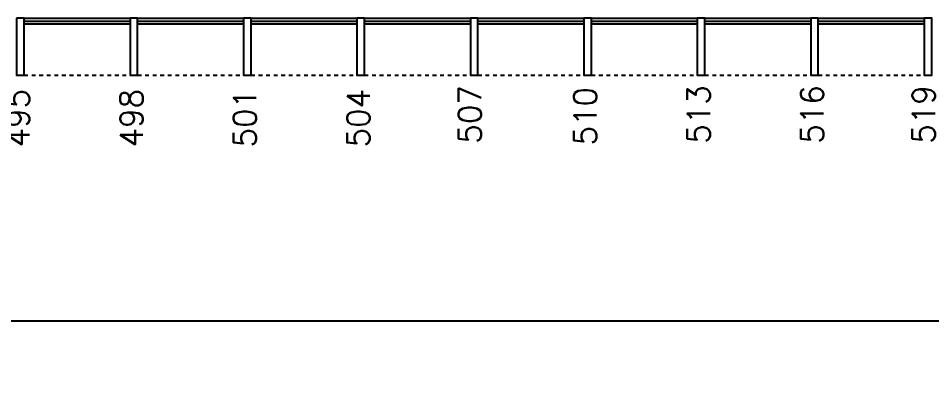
# Model space of a CAD drawing. Extents: x -16 to 243, y 482 to 579.
# Drawn here: x 27.23 to 51.38, y 486.2 to 496.2 of the extents above; entities that cross this region are included whole.
import ezdxf

# ---------------------------------------------------------------- set-up
doc = ezdxf.new("R2010")
doc.units = 0
doc.header["$LTSCALE"] = 0.02
doc.header["$MEASUREMENT"] = 0
doc.linetypes.add('HIDDEN2', pattern=[0.1875, 0.125, -0.0625])
doc.layers.get('0').update_dxf_attribs({"linetype": 'CONTINUOUS'})
for name, color, linetype in [('ESQ', 1, 'CONTINUOUS'), ('ESTR', 3, 'CONTINUOUS'), ('NOPILAR1', 2, 'CONTINUOUS'), ('PROJ', 1, 'HIDDEN2'), ('USO1', 2, 'CONTINUOUS')]:
    doc.layers.add(name, color=color, linetype=linetype)
doc.styles.add('1', font='romans.shx')
doc.styles.add('NOPILAR', font='simplex.shx', dxfattribs={"height": 0.6})
doc.dimstyles.new('1-600', dxfattribs={"dimtxt": 1.1, "dimasz": 2.5, "dimexe": 2, "dimexo": 4, "dimgap": 0.2, "dimtad": 1, "dimdec": 0, "dimzin": 4, "dimdsep": 46, "dimlunit": 6, "dimtxsty": '1', "dimblk1": 'NONE', "dimblk2": 'NONE', "dimsah": 1, "dimcen": 0, "dimclrd": 2, "dimclre": 2, "dimclrt": 2, "dimadec": 0, "dimazin": 0, "dimtfac": 1, "dimtdec": 0, "dimtmove": 2, "dimatfit": 3, "dimldrblk": 'NONE', "dimfxl": 0, "dimtolj": 1, "dimtzin": 0, "dimarcsym": 0})

# ---------------------------------------------------------------- blocks, each defined once
blk = doc.blocks.new('PILAR-SLN')
blk.add_lwpolyline([(0.197, -72.501), (0.197, -74.001), (-0.003, -74.001), (-0.003, -72.501)], close=True)
blk = doc.blocks.new('*D40')
at = {"color": 2, "linetype": 'ByBlock'}
for p, q in [((6.184, 490.695), (6.184, 486.195)), ((126.287, 490.695), (126.287, 486.195)), ((126.287, 488.195), (6.184, 488.195))]:
    blk.add_line(p, q, dxfattribs=at)
at = {"color": 2, "linetype": 'ByBlock', "insert": (66.235, 489.129), "char_height": 1.1, "attachment_point": 5, "style": '1'}
blk.add_mtext('\\A1;Arquitetura e Urbanismo', dxfattribs=at)
blk = doc.blocks.new('_NONE')
at = {"color": 0, "linetype": 'ByBlock'}
blk.add_circle((0, 0), 0.25, dxfattribs=at)

msp = doc.modelspace()

# ---------------------------------------------------------------- linework, layer by layer
at = {"layer": 'ESQ'}
for p, q in [((27.384, 496.195), (30.184, 496.195)), ((30.384, 496.195), (33.184, 496.195)), ((33.384, 496.195), (36.184, 496.195)), ((36.384, 496.195), (39.184, 496.195)), ((39.384, 496.195), (42.184, 496.195)), ((42.384, 496.195), (45.184, 496.195)), ((45.384, 496.195), (48.184, 496.195)), ((48.384, 496.195), (51.184, 496.195)), ((27.384, 496.12), (30.184, 496.12)), ((27.384, 496.045), (30.184, 496.045)), ((30.384, 496.12), (33.184, 496.12)), ((30.384, 496.045), (33.184, 496.045)), ((33.384, 496.12), (36.184, 496.12)), ((33.384, 496.045), (36.184, 496.045)), ((36.384, 496.12), (39.184, 496.12)), ((36.384, 496.045), (39.184, 496.045)), ((39.384, 496.12), (42.184, 496.12)), ((39.384, 496.045), (42.184, 496.045)), ((42.384, 496.12), (45.184, 496.12)), ((42.384, 496.045), (45.184, 496.045)), ((45.384, 496.12), (48.184, 496.12)), ((45.384, 496.045), (48.184, 496.045)), ((48.384, 496.12), (51.184, 496.12)), ((48.384, 496.045), (51.184, 496.045))]:
    msp.add_line(p, q, dxfattribs=at)
at = {"layer": 'PROJ'}
for p, q in [((27.384, 494.695), (30.184, 494.695)), ((30.384, 494.695), (33.184, 494.695)), ((33.384, 494.695), (36.184, 494.695)), ((36.384, 494.695), (39.184, 494.695)), ((39.384, 494.695), (42.184, 494.695)), ((42.384, 494.695), (45.184, 494.695)), ((45.384, 494.695), (48.184, 494.695)), ((48.384, 494.695), (51.184, 494.695))]:
    msp.add_line(p, q, dxfattribs=at)

# ---------------------------------------------------------------- block references
at = {"layer": 'ESTR', "xscale": -1}
for p in [(27.381, 568.697), (30.381, 568.697), (33.381, 568.697), (36.381, 568.697), (39.381, 568.697), (42.381, 568.697), (45.381, 568.697), (48.381, 568.697), (51.381, 568.697)]:
    msp.add_blockref('PILAR-SLN', p, dxfattribs=at)

# ---------------------------------------------------------------- texts
at = {"layer": 'NOPILAR1', "style": 'NOPILAR'}
for s, p in [('495', (27.521, 492.784)), ('495', (27.521, 492.784)), ('498', (30.521, 492.784)), ('498', (30.521, 492.784)), ('504', (36.521, 492.784)), ('504', (36.521, 492.784)), ('507', (39.471, 492.884)), ('507', (39.471, 492.884)), ('510', (42.521, 492.834)), ('510', (42.521, 492.834)), ('513', (45.521, 492.884)), ('513', (45.521, 492.884)), ('516', (48.521, 492.884)), ('516', (48.521, 492.884)), ('519', (51.471, 492.884)), ('519', (51.471, 492.884)), ('501', (33.521, 492.784)), ('501', (33.521, 492.784))]:
    msp.add_text(s, height=0.6, rotation=90, dxfattribs=at).set_placement(p)

# ---------------------------------------------------------------- dimensions: what is measured, and where the dimension line sits
at = {"layer": 'USO1'}
dim = msp.add_aligned_dim(p1=(126.287, 494.695), p2=(6.184, 494.695), distance=6.5, text='Arquitetura e Urbanismo', dimstyle='1-600', dxfattribs=at)
dim.commit()
dim.dimension.update_dxf_attribs({"geometry": '*D40', "text_midpoint": (66.235, 489.129)})

doc.saveas('drawing.dxf')
